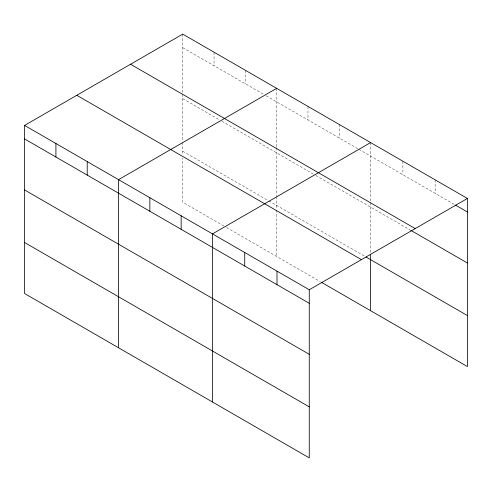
<?xml version="1.0" encoding="UTF-8"?>
<svg xmlns="http://www.w3.org/2000/svg" width="492" height="492" viewBox="0 0 492 492"><rect width="100%" height="100%" fill="white"/><g stroke="black" fill="none" stroke-linecap="round" stroke-linejoin="round"><path stroke-width="0.37" stroke-dasharray="2.46 1.84" d="M182.741 47.644L263.632 94.347M266.24 95.854L358.225 148.959M358.877 149.334L454.891 204.77M182.741 98.658L219.272 119.753M221.886 121.253L313.213 173.983M315.821 175.49L410.119 229.936M182.741 151.222L268.202 200.558M268.853 200.933L364.744 256.295M223.842 225.963L182.741 202.237L182.741 157.969M226.449 227.47L320.384 281.701M435.137 179.838L435.137 193.362M402.88 161.21L402.88 174.74M370.617 142.588L370.617 201.874M370.617 202.624L370.617 253.681M339.302 124.507L339.302 138.037M307.992 106.432L307.992 119.956M276.682 88.351L276.682 146.893M276.682 147.643L276.682 195.693M276.682 196.443L276.682 209.205M276.682 209.955L276.682 256.467M245.367 70.276L245.367 83.8M214.057 52.195L214.057 65.725M182.741 34.12L182.741 93.406M182.741 94.156L182.741 141.456M182.741 142.206L182.741 154.968"/><path stroke-width="0.74" d="M24.6 125.423L309.259 289.763L309.259 457.88L24.6 293.539L24.6 125.423L182.741 34.12L467.4 198.46L467.4 366.577L321.688 282.457M276.682 88.351L118.535 179.654L118.535 347.77M370.617 142.588L212.476 233.891L212.476 402.007M309.259 289.763L467.4 198.46M455.549 205.146L467.4 211.99M130.558 64.249L415.211 228.595M410.777 230.311L467.4 263.005M366.048 257.052L467.4 315.563M76.789 95.288L361.442 259.635M24.6 138.947L309.259 303.293M24.6 189.961L309.259 354.308M24.6 242.525L309.259 406.866M370.617 254.432L370.617 310.704M276.996 271.141L276.996 284.665M244.733 252.513L244.733 266.043M181.161 215.81L181.161 229.34M149.851 197.735L149.851 211.259M87.225 161.579L87.225 175.103M55.91 143.498L55.91 157.028"/></g></svg>
